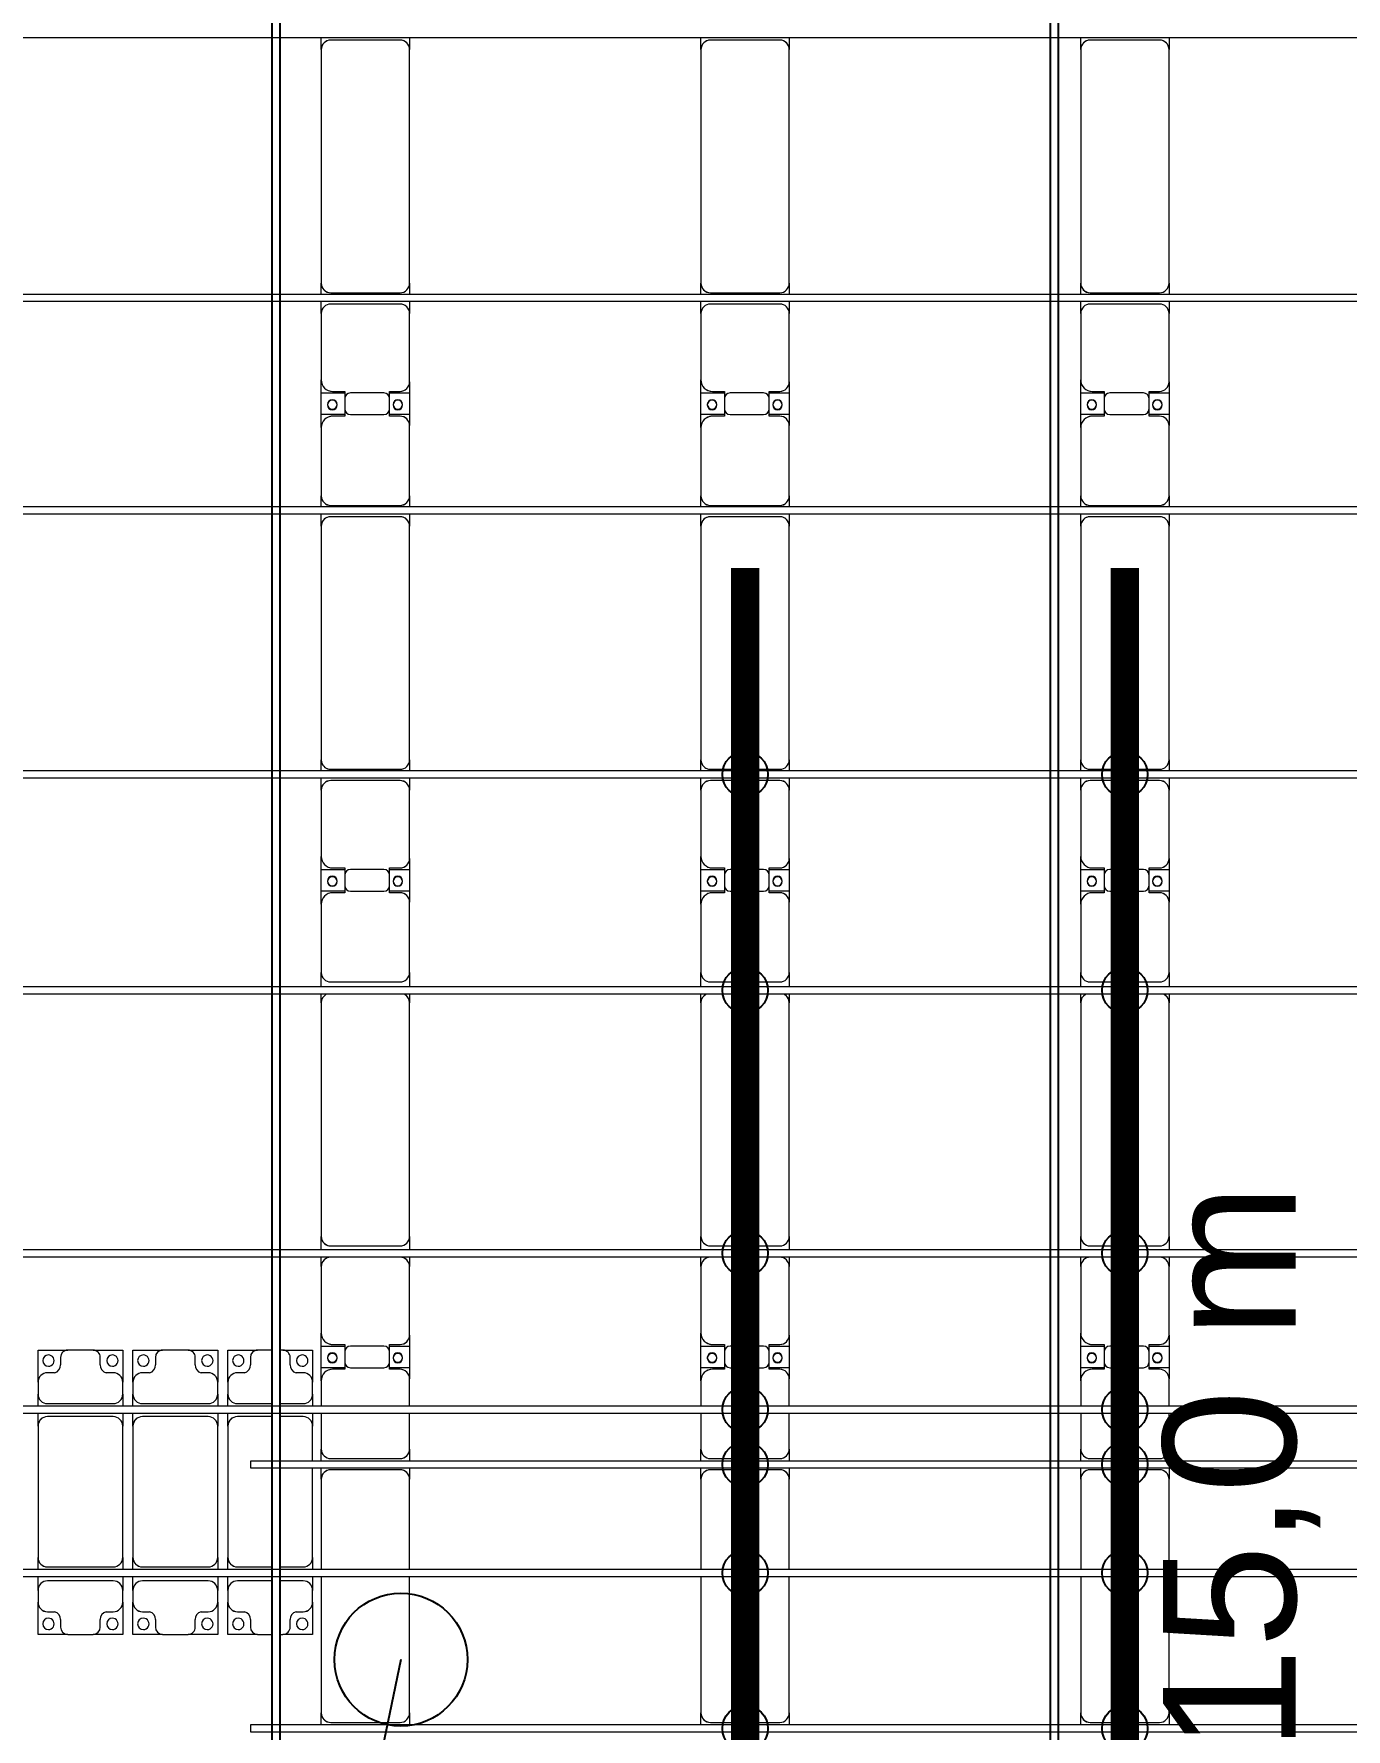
# Model space of a CAD drawing. Header units: millimetres. Extents: x -147246 to 112336, y -213734 to -86506.
# Drawn here: x -97861 to -90950, y -169893 to -160965 of the extents above; entities that cross this region are included whole.
import ezdxf

# ---------------------------------------------------------------- set-up
doc = ezdxf.new("R2010")
doc.units = ezdxf.units.MM
doc.layers.add('A-GENM', color=13, linetype='Continuous', lineweight=9)
doc.layers.add('S-BEAM', color=12, linetype='Continuous', lineweight=9)
for name, color, linetype in [('GC-BICH NEO', 6, 'Continuous'), ('GC-DAY NEO', 5, 'Continuous'), ('GC-GHI CHU', 2, 'Continuous'), ('GC-HOP 40x60 GIA CUONG', 1, 'Continuous')]:
    doc.layers.add(name, color=color, linetype=linetype)
doc.styles.add('GC_VN', font='arial.ttf')

# ---------------------------------------------------------------- blocks, each defined once
blk = doc.blocks.new('Dầm C52 - Dầm C52-18787-BỐ TRÍ KHUNG KẾT CẤU BÈ PIN 05')
at = {"layer": 'S-BEAM', "color": 1}
blk.add_line((-74474.3, 20), (74474.3, 20), dxfattribs=at)
blk = doc.blocks.new('Dầm C52 - Dầm C52-18788-BỐ TRÍ KHUNG KẾT CẤU BÈ PIN 05')
at = {"layer": 'S-BEAM', "color": 1}
for p, q in [((-74474.3, 20), (74474.3, 20)), ((74474.3, -20), (-74474.3, -20))]:
    blk.add_line(p, q, dxfattribs=at)
blk = doc.blocks.new('Dầm C52 - Dầm C52-18789-BỐ TRÍ KHUNG KẾT CẤU BÈ PIN 05')
at = {"layer": 'S-BEAM', "color": 1}
for p, q in [((-74474.3, 20), (74474.3, 20)), ((74474.3, -20), (-74474.3, -20))]:
    blk.add_line(p, q, dxfattribs=at)
blk = doc.blocks.new('Dầm C52 - Dầm C52-18790-BỐ TRÍ KHUNG KẾT CẤU BÈ PIN 05')
at = {"layer": 'S-BEAM', "color": 1}
for p, q in [((-74474.3, 20), (74474.3, 20)), ((74474.3, -20), (-74474.3, -20))]:
    blk.add_line(p, q, dxfattribs=at)
blk = doc.blocks.new('Dầm C52 - Hộp 40x60-25898-BỐ TRÍ KHUNG KẾT CẤU BÈ PIN 05')
at = {"layer": 'S-BEAM', "color": 3, "lineweight": 25}
for p, q in [((-55982.1, 20), (55982.1, 20)), ((55982.1, -20), (-55982.1, -20))]:
    blk.add_line(p, q, dxfattribs=at)
blk = doc.blocks.new('Dai phao do pin - DẢI PHAO ĐỠ PIN-35002-BỐ TRÍ KHUNG KẾT CẤU BÈ PIN 05')
at = {"layer": 'A-GENM', "color": 7}
for p, q in [((31948.5, 241.6), (32009.7, 241.6)), ((31959.7, 191.6), (31959.7, -173.4)), ((32727.3, 241.6), (32009.7, 241.6)), ((33240.3, 241.6), (32767.3, 241.6)), ((33240.3, 241.6), (33298.5, 241.6)), ((33290.3, -173.4), (33290.3, 191.6)), ((33338.5, 241.6), (33399.7, 241.6)), ((33349.7, 191.6), (33349.7, -173.4)), ((33587.3, 241.6), (33399.7, 241.6)), ((33759.7, 241.6), (33627.3, 241.6)), ((33759.7, 241.6), (33942.2, 241.6)), ((33819.7, 118.2), (33819.7, 181.6)), ((33827.8, 241.6), (34010.3, 241.6)), ((33827.8, 118.2), (33827.8, 241.6)), ((33942.2, 241.6), (33942.2, 118.2)), ((33950.3, 181.6), (33950.3, 118.2)), ((34360.3, 241.6), (34010.3, 241.6)), ((34360.3, 241.6), (34410.8, 241.6)), ((34410.3, -173.4), (34410.3, 191.6)), ((34450.8, 241.6), (34519.7, 241.6)), ((34469.7, 191.6), (34469.7, -173.4)), ((35750.3, 241.6), (34519.7, 241.6)), ((35750.3, 241.6), (35795.8, 241.6)), ((35835.8, 241.6), (35909.7, 241.6)), ((35859.7, 191.6), (35859.7, -173.4)), ((36269.7, 241.6), (35909.7, 241.6)), ((36269.7, 241.6), (36452.2, 241.6)), ((36329.7, 118.2), (36329.7, 181.6)), ((36337.8, 241.6), (36520.3, 241.6)), ((36337.8, 118.2), (36337.8, 241.6)), ((36452.2, 241.6), (36452.2, 118.2)), ((36460.3, 181.6), (36460.3, 118.2)), ((36870.3, 241.6), (36520.3, 241.6)), ((36870.3, 241.6), (36933.2, 241.6)), ((36920.3, -173.4), (36920.3, 191.6)), ((36973.2, 241.6), (37029.7, 241.6)), ((36979.7, 191.6), (36979.7, -173.4)), ((38260.3, 241.6), (37029.7, 241.6)), ((38260.3, 241.6), (38323.2, 241.6)), ((38310.3, -173.4), (38310.3, 191.6)), ((38363.2, 241.6), (38419.7, 241.6)), ((38369.7, 191.6), (38369.7, -173.4)), ((38779.7, 241.6), (38419.7, 241.6)), ((38779.7, 241.6), (38962.2, 241.6)), ((38839.7, 118.2), (38839.7, 181.6)), ((38847.8, 241.6), (39030.3, 241.6)), ((38847.8, 118.2), (38847.8, 241.6)), ((38962.2, 241.6), (38962.2, 118.2)), ((38970.3, 181.6), (38970.3, 118.2)), ((39380.3, 241.6), (39030.3, 241.6)), ((39380.3, 241.6), (39443.2, 241.6)), ((39430.3, -173.4), (39430.3, 191.6)), ((39483.2, 241.6), (39539.7, 241.6)), ((39489.7, 191.6), (39489.7, -173.4)), ((40770.3, 241.6), (39539.7, 241.6)), ((40770.3, 241.6), (40833.2, 241.6)), ((40820.3, -173.4), (40820.3, 191.6)), ((33912.2, 118.2), (33819.7, 118.2)), ((33950.3, 118.2), (33857.8, 118.2)), ((36422.2, 118.2), (36329.7, 118.2)), ((36460.3, 118.2), (36367.8, 118.2)), ((38932.2, 118.2), (38839.7, 118.2)), ((38970.3, 118.2), (38877.8, 118.2)), ((33827.8, 88.2), (33827.8, -88.2)), ((33942.2, -88.2), (33942.2, 88.2)), ((36337.8, 88.2), (36337.8, -88.2)), ((36452.2, -88.2), (36452.2, 88.2)), ((38847.8, 88.2), (38847.8, -88.2)), ((38962.2, -88.2), (38962.2, 88.2)), ((33819.7, -173.4), (33819.7, -118.2)), ((33819.7, -118.2), (33912.2, -118.2)), ((33827.8, -223.4), (33827.8, -118.2)), ((33857.8, -118.2), (33950.3, -118.2)), ((33942.2, -118.2), (33942.2, -223.4)), ((33950.3, -118.2), (33950.3, -173.4)), ((36329.7, -173.4), (36329.7, -118.2)), ((36329.7, -118.2), (36422.2, -118.2)), ((36337.8, -223.4), (36337.8, -118.2)), ((36367.8, -118.2), (36460.3, -118.2)), ((36452.2, -118.2), (36452.2, -223.4)), ((36460.3, -118.2), (36460.3, -173.4)), ((38839.7, -173.4), (38839.7, -118.2)), ((38839.7, -118.2), (38932.2, -118.2)), ((38847.8, -223.4), (38847.8, -118.2)), ((38877.8, -118.2), (38970.3, -118.2)), ((38962.2, -118.2), (38962.2, -223.4)), ((38970.3, -118.2), (38970.3, -173.4)), ((32009.7, -223.4), (31948.5, -223.4)), ((32009.7, -223.4), (32727.3, -223.4)), ((32767.3, -223.4), (33240.3, -223.4)), ((33298.5, -223.4), (33240.3, -223.4)), ((33399.7, -223.4), (33338.5, -223.4)), ((33399.7, -223.4), (33587.3, -223.4)), ((33627.3, -223.4), (33769.7, -223.4)), ((33942.2, -223.4), (33769.7, -223.4)), ((34000.3, -223.4), (33827.8, -223.4)), ((34000.3, -223.4), (34360.3, -223.4)), ((34410.8, -223.4), (34360.3, -223.4)), ((34519.7, -223.4), (34450.8, -223.4)), ((34519.7, -223.4), (35750.3, -223.4)), ((35795.8, -223.4), (35750.3, -223.4)), ((35909.7, -223.4), (35835.8, -223.4)), ((35909.7, -223.4), (36279.7, -223.4)), ((36452.2, -223.4), (36279.7, -223.4)), ((36510.3, -223.4), (36337.8, -223.4)), ((36510.3, -223.4), (36870.3, -223.4)), ((36933.2, -223.4), (36870.3, -223.4)), ((37029.7, -223.4), (36973.2, -223.4)), ((37029.7, -223.4), (38260.3, -223.4)), ((38323.2, -223.4), (38260.3, -223.4)), ((38419.7, -223.4), (38363.2, -223.4)), ((38419.7, -223.4), (38789.7, -223.4)), ((38962.2, -223.4), (38790.9, -223.4)), ((39020.3, -223.4), (38847.8, -223.4)), ((39020.3, -223.4), (39380.3, -223.4)), ((39443.2, -223.4), (39380.3, -223.4)), ((39539.7, -223.4), (39483.2, -223.4)), ((39539.7, -223.4), (40770.3, -223.4)), ((40833.2, -223.4), (40770.3, -223.4))]:
    blk.add_line(p, q, dxfattribs=at)
for centre, radius, start, end in [((32009.7, 191.6), 50, 90, 180), ((32009.7, 191.6), 50, 105, 180), ((33240.3, 191.6), 50, 360, 90), ((33240.3, 191.6), 50, 15, 90), ((33399.7, 191.6), 50, 90, 180), ((33399.7, 191.6), 50, 135, 180), ((33759.7, 181.6), 60, 360, 90), ((33759.7, 181.6), 60, 360, 30), ((33878.6, 183.2), 25, 0, 180), ((33878.6, 183.2), 25, 180, 0), ((33881.4, 183.2), 25, 0, 180), ((33881.4, 183.2), 25, 180, 0), ((34010.3, 181.6), 60, 90, 180), ((34010.3, 181.6), 60, 150, 180), ((34360.3, 191.6), 50, 360, 90), ((34360.3, 191.6), 50, 360, 45), ((34519.7, 191.6), 50, 90, 180), ((34519.7, 191.6), 50, 105, 180), ((35750.3, 191.6), 50, 30, 90), ((35750.3, 191.6), 50, 30, 90), ((35909.7, 191.6), 50, 90, 180), ((35909.7, 191.6), 50, 135, 180), ((36269.7, 181.6), 60, 360, 90), ((36269.7, 181.6), 60, 360, 30), ((36388.6, 183.2), 25, 0, 180), ((36388.6, 183.2), 25, 180, 0), ((36391.4, 183.2), 25, 0, 180), ((36391.4, 183.2), 25, 180, 0), ((36520.3, 181.6), 60, 90, 180), ((36520.3, 181.6), 60, 150, 180), ((36870.3, 191.6), 50, 0, 90), ((36870.3, 191.6), 50, 0, 45), ((37029.7, 191.6), 50, 90, 180), ((37029.7, 191.6), 50, 105, 180), ((38260.3, 191.6), 50, 360, 90), ((38260.3, 191.6), 50, 15, 90), ((38419.7, 191.6), 50, 90, 180), ((38419.7, 191.6), 50, 135, 180), ((38779.7, 181.6), 60, 360, 90), ((38779.7, 181.6), 60, 360, 30), ((38898.6, 183.2), 25, 0, 180), ((38898.6, 183.2), 25, 180, 360), ((38901.4, 183.2), 25, 360, 180), ((38901.4, 183.2), 25, 180, 360), ((39030.3, 181.6), 60, 90, 180), ((39030.3, 181.6), 60, 150, 180), ((39380.3, 191.6), 50, 0, 90), ((39380.3, 191.6), 50, 0, 45), ((39539.7, 191.6), 50, 90, 180), ((39539.7, 191.6), 50, 105, 180), ((40770.3, 191.6), 50, 0, 90), ((40770.3, 191.6), 50, 15, 90), ((33857.8, 88.2), 30, 90, 180), ((33912.2, 88.2), 30, 360, 90), ((36367.8, 88.2), 30, 90, 180), ((36422.2, 88.2), 30, 0, 90), ((38877.8, 88.2), 30, 90, 180), ((38932.2, 88.2), 30, 0, 90), ((33857.8, -88.2), 30, 180, 270), ((33912.2, -88.2), 30, 270, 360), ((36367.8, -88.2), 30, 180, 270), ((36422.2, -88.2), 30, 270, 360), ((38877.8, -88.2), 30, 180, 270), ((38932.2, -88.2), 30, 270, 0), ((32009.7, -173.4), 50, 180, 270), ((32009.7, -173.4), 50, 180, 270), ((33240.3, -173.4), 50, 270, 0), ((33240.3, -173.4), 50, 285, 0), ((33399.7, -173.4), 50, 180, 270), ((33399.7, -173.4), 50, 180, 225), ((33769.7, -173.4), 50, 270, 360), ((33769.7, -173.4), 50, 315, 360), ((33878.6, -161.8), 25, 0, 180), ((33878.6, -161.8), 25, 180, 0), ((33881.4, -161.8), 25, 0, 180), ((33881.4, -161.8), 25, 180, 0), ((34000.3, -173.4), 50, 180, 270), ((34000.3, -173.4), 50, 180, 225), ((34360.3, -173.4), 50, 270, 0), ((34360.3, -173.4), 50, 315, 360), ((34519.7, -173.4), 50, 180, 270), ((34519.7, -173.4), 50, 180, 270), ((35909.7, -173.4), 50, 180, 270), ((35909.7, -173.4), 50, 180, 225), ((36279.7, -173.4), 50, 270, 360), ((36279.7, -173.4), 50, 315, 0), ((36388.6, -161.8), 25, 0, 180), ((36388.6, -161.8), 25, 180, 0), ((36391.4, -161.8), 25, 0, 180), ((36391.4, -161.8), 25, 180, 0), ((36510.3, -173.4), 50, 180, 270), ((36510.3, -173.4), 50, 180, 225), ((36870.3, -173.4), 50, 270, 0), ((36870.3, -173.4), 50, 315, 360), ((37029.7, -173.4), 50, 180, 270), ((37029.7, -173.4), 50, 180, 270), ((38260.3, -173.4), 50, 270, 360), ((38260.3, -173.4), 50, 285, 360), ((38419.7, -173.4), 50, 180, 270), ((38419.7, -173.4), 50, 180, 225), ((38789.7, -173.4), 50, 270, 0), ((38789.7, -173.4), 50, 315, 0), ((38898.6, -161.8), 25, 360, 180), ((38898.6, -161.8), 25, 180, 360), ((38901.4, -161.8), 25, 0, 180), ((38901.4, -161.8), 25, 180, 360), ((39020.3, -173.4), 50, 180, 270), ((39020.3, -173.4), 50, 180, 225), ((39380.3, -173.4), 50, 270, 0), ((39380.3, -173.4), 50, 315, 0), ((39539.7, -173.4), 50, 180, 270), ((39539.7, -173.4), 50, 180, 270), ((40770.3, -173.4), 50, 270, 360), ((40770.3, -173.4), 50, 285, 0), ((35750.3, -173.4), 50, 270, 330), ((35750.3, -173.4), 50, 285, 330)]:
    blk.add_arc(centre, radius, start, end, dxfattribs=at)
blk = doc.blocks.new('Dai phao do pin - DẢI PHAO ĐỠ PIN-V2-BỐ TRÍ KHUNG KẾT CẤU BÈ PIN 05')
at = {"layer": 'A-GENM', "color": 7}
for p, q in [((31948.5, 241.6), (32009.7, 241.6)), ((31959.7, 191.6), (31959.7, -173.4)), ((32727.3, 241.6), (32009.7, 241.6)), ((33240.3, 241.6), (32767.3, 241.6)), ((33240.3, 241.6), (33298.5, 241.6)), ((33290.3, -173.4), (33290.3, 191.6)), ((33338.5, 241.6), (33399.7, 241.6)), ((33349.7, 191.6), (33349.7, -173.4)), ((33587.3, 241.6), (33399.7, 241.6)), ((33759.7, 241.6), (33627.3, 241.6)), ((33759.7, 241.6), (33942.2, 241.6)), ((33819.7, 118.2), (33819.7, 181.6)), ((33827.8, 241.6), (34010.3, 241.6)), ((33827.8, 118.2), (33827.8, 241.6)), ((33942.2, 241.6), (33942.2, 118.2)), ((33950.3, 181.6), (33950.3, 118.2)), ((34360.3, 241.6), (34010.3, 241.6)), ((34360.3, 241.6), (34410.8, 241.6)), ((34410.3, -173.4), (34410.3, 191.6)), ((34450.8, 241.6), (34519.7, 241.6)), ((34469.7, 191.6), (34469.7, -173.4)), ((35750.3, 241.6), (34519.7, 241.6)), ((35750.3, 241.6), (35795.8, 241.6)), ((35835.8, 241.6), (35909.7, 241.6)), ((35859.7, 191.6), (35859.7, -173.4)), ((36269.7, 241.6), (35909.7, 241.6)), ((36269.7, 241.6), (36452.2, 241.6)), ((36329.7, 118.2), (36329.7, 181.6)), ((36337.8, 241.6), (36520.3, 241.6)), ((36337.8, 118.2), (36337.8, 241.6)), ((36452.2, 241.6), (36452.2, 118.2)), ((36460.3, 181.6), (36460.3, 118.2)), ((36870.3, 241.6), (36520.3, 241.6)), ((36870.3, 241.6), (36933.2, 241.6)), ((36920.3, -173.4), (36920.3, 191.6)), ((36973.2, 241.6), (37029.7, 241.6)), ((36979.7, 191.6), (36979.7, -173.4)), ((38260.3, 241.6), (37029.7, 241.6)), ((38260.3, 241.6), (38323.2, 241.6)), ((38310.3, -173.4), (38310.3, 191.6)), ((38363.2, 241.6), (38419.7, 241.6)), ((38369.7, 191.6), (38369.7, -173.4)), ((38779.7, 241.6), (38419.7, 241.6)), ((38779.7, 241.6), (38962.2, 241.6)), ((38839.7, 118.2), (38839.7, 181.6)), ((38847.8, 241.6), (39030.3, 241.6)), ((38847.8, 118.2), (38847.8, 241.6)), ((38962.2, 241.6), (38962.2, 118.2)), ((38970.3, 181.6), (38970.3, 118.2)), ((39380.3, 241.6), (39030.3, 241.6)), ((39380.3, 241.6), (39443.2, 241.6)), ((39430.3, -173.4), (39430.3, 191.6)), ((39483.2, 241.6), (39539.7, 241.6)), ((39489.7, 191.6), (39489.7, -173.4)), ((40770.3, 241.6), (39539.7, 241.6)), ((40770.3, 241.6), (40833.2, 241.6)), ((40820.3, -173.4), (40820.3, 191.6)), ((33912.2, 118.2), (33819.7, 118.2)), ((33950.3, 118.2), (33857.8, 118.2)), ((36422.2, 118.2), (36329.7, 118.2)), ((36460.3, 118.2), (36367.8, 118.2)), ((38932.2, 118.2), (38839.7, 118.2)), ((38970.3, 118.2), (38877.8, 118.2)), ((33827.8, 88.2), (33827.8, -88.2)), ((33942.2, -88.2), (33942.2, 88.2)), ((36337.8, 88.2), (36337.8, -88.2)), ((36452.2, -88.2), (36452.2, 88.2)), ((38847.8, 88.2), (38847.8, -88.2)), ((38962.2, -88.2), (38962.2, 88.2)), ((33819.7, -173.4), (33819.7, -118.2)), ((33819.7, -118.2), (33912.2, -118.2)), ((33827.8, -223.4), (33827.8, -118.2)), ((33857.8, -118.2), (33950.3, -118.2)), ((33942.2, -118.2), (33942.2, -223.4)), ((33950.3, -118.2), (33950.3, -173.4)), ((36329.7, -173.4), (36329.7, -118.2)), ((36329.7, -118.2), (36422.2, -118.2)), ((36337.8, -223.4), (36337.8, -118.2)), ((36367.8, -118.2), (36460.3, -118.2)), ((36452.2, -118.2), (36452.2, -223.4)), ((36460.3, -118.2), (36460.3, -173.4)), ((38839.7, -173.4), (38839.7, -118.2)), ((38839.7, -118.2), (38932.2, -118.2)), ((38847.8, -223.4), (38847.8, -118.2)), ((38877.8, -118.2), (38970.3, -118.2)), ((38962.2, -118.2), (38962.2, -223.4)), ((38970.3, -118.2), (38970.3, -173.4)), ((32009.7, -223.4), (31948.5, -223.4)), ((32009.7, -223.4), (32727.3, -223.4)), ((32767.3, -223.4), (33240.3, -223.4)), ((33298.5, -223.4), (33240.3, -223.4)), ((33399.7, -223.4), (33338.5, -223.4)), ((33399.7, -223.4), (33587.3, -223.4)), ((33627.3, -223.4), (33769.7, -223.4)), ((33942.2, -223.4), (33769.7, -223.4)), ((34000.3, -223.4), (33827.8, -223.4)), ((34000.3, -223.4), (34360.3, -223.4)), ((34410.8, -223.4), (34360.3, -223.4)), ((34519.7, -223.4), (34450.8, -223.4)), ((34519.7, -223.4), (35750.3, -223.4)), ((35795.8, -223.4), (35750.3, -223.4)), ((35909.7, -223.4), (35835.8, -223.4)), ((35909.7, -223.4), (36279.7, -223.4)), ((36452.2, -223.4), (36279.7, -223.4)), ((36510.3, -223.4), (36337.8, -223.4)), ((36510.3, -223.4), (36870.3, -223.4)), ((36933.2, -223.4), (36870.3, -223.4)), ((37029.7, -223.4), (36973.2, -223.4)), ((37029.7, -223.4), (38260.3, -223.4)), ((38323.2, -223.4), (38260.3, -223.4)), ((38419.7, -223.4), (38363.2, -223.4)), ((38419.7, -223.4), (38789.7, -223.4)), ((38962.2, -223.4), (38790.9, -223.4)), ((39020.3, -223.4), (38847.8, -223.4)), ((39020.3, -223.4), (39380.3, -223.4)), ((39443.2, -223.4), (39380.3, -223.4)), ((39539.7, -223.4), (39483.2, -223.4)), ((39539.7, -223.4), (40770.3, -223.4)), ((40833.2, -223.4), (40770.3, -223.4))]:
    blk.add_line(p, q, dxfattribs=at)
for centre, radius, start, end in [((32009.7, 191.6), 50, 90, 180), ((32009.7, 191.6), 50, 105, 180), ((33240.3, 191.6), 50, 360, 90), ((33240.3, 191.6), 50, 15, 90), ((33399.7, 191.6), 50, 90, 180), ((33399.7, 191.6), 50, 135, 180), ((33759.7, 181.6), 60, 360, 90), ((33759.7, 181.6), 60, 360, 30), ((33878.6, 183.2), 25, 0, 180), ((33878.6, 183.2), 25, 180, 0), ((33881.4, 183.2), 25, 0, 180), ((33881.4, 183.2), 25, 180, 0), ((34010.3, 181.6), 60, 90, 180), ((34010.3, 181.6), 60, 150, 180), ((34360.3, 191.6), 50, 360, 90), ((34360.3, 191.6), 50, 360, 45), ((34519.7, 191.6), 50, 90, 180), ((34519.7, 191.6), 50, 105, 180), ((35750.3, 191.6), 50, 30, 90), ((35750.3, 191.6), 50, 30, 90), ((35909.7, 191.6), 50, 90, 180), ((35909.7, 191.6), 50, 135, 180), ((36269.7, 181.6), 60, 360, 90), ((36269.7, 181.6), 60, 360, 30), ((36388.6, 183.2), 25, 0, 180), ((36388.6, 183.2), 25, 180, 0), ((36391.4, 183.2), 25, 0, 180), ((36391.4, 183.2), 25, 180, 0), ((36520.3, 181.6), 60, 90, 180), ((36520.3, 181.6), 60, 150, 180), ((36870.3, 191.6), 50, 0, 90), ((36870.3, 191.6), 50, 0, 45), ((37029.7, 191.6), 50, 90, 180), ((37029.7, 191.6), 50, 105, 180), ((38260.3, 191.6), 50, 360, 90), ((38260.3, 191.6), 50, 15, 90), ((38419.7, 191.6), 50, 90, 180), ((38419.7, 191.6), 50, 135, 180), ((38779.7, 181.6), 60, 360, 90), ((38779.7, 181.6), 60, 360, 30), ((38898.6, 183.2), 25, 0, 180), ((38898.6, 183.2), 25, 180, 360), ((38901.4, 183.2), 25, 360, 180), ((38901.4, 183.2), 25, 180, 360), ((39030.3, 181.6), 60, 90, 180), ((39030.3, 181.6), 60, 150, 180), ((39380.3, 191.6), 50, 0, 90), ((39380.3, 191.6), 50, 0, 45), ((39539.7, 191.6), 50, 90, 180), ((39539.7, 191.6), 50, 105, 180), ((40770.3, 191.6), 50, 0, 90), ((40770.3, 191.6), 50, 15, 90), ((33857.8, 88.2), 30, 90, 180), ((33912.2, 88.2), 30, 360, 90), ((36367.8, 88.2), 30, 90, 180), ((36422.2, 88.2), 30, 0, 90), ((38877.8, 88.2), 30, 90, 180), ((38932.2, 88.2), 30, 0, 90), ((33857.8, -88.2), 30, 180, 270), ((33912.2, -88.2), 30, 270, 360), ((36367.8, -88.2), 30, 180, 270), ((36422.2, -88.2), 30, 270, 360), ((38877.8, -88.2), 30, 180, 270), ((38932.2, -88.2), 30, 270, 0), ((32009.7, -173.4), 50, 180, 270), ((32009.7, -173.4), 50, 180, 270), ((33240.3, -173.4), 50, 270, 0), ((33240.3, -173.4), 50, 285, 0), ((33399.7, -173.4), 50, 180, 270), ((33399.7, -173.4), 50, 180, 225), ((33769.7, -173.4), 50, 270, 360), ((33769.7, -173.4), 50, 315, 360), ((33878.6, -161.8), 25, 0, 180), ((33878.6, -161.8), 25, 180, 0), ((33881.4, -161.8), 25, 0, 180), ((33881.4, -161.8), 25, 180, 0), ((34000.3, -173.4), 50, 180, 270), ((34000.3, -173.4), 50, 180, 225), ((34360.3, -173.4), 50, 270, 0), ((34360.3, -173.4), 50, 315, 360), ((34519.7, -173.4), 50, 180, 270), ((34519.7, -173.4), 50, 180, 270), ((35909.7, -173.4), 50, 180, 270), ((35909.7, -173.4), 50, 180, 225), ((36279.7, -173.4), 50, 270, 360), ((36279.7, -173.4), 50, 315, 0), ((36388.6, -161.8), 25, 0, 180), ((36388.6, -161.8), 25, 180, 0), ((36391.4, -161.8), 25, 0, 180), ((36391.4, -161.8), 25, 180, 0), ((36510.3, -173.4), 50, 180, 270), ((36510.3, -173.4), 50, 180, 225), ((36870.3, -173.4), 50, 270, 0), ((36870.3, -173.4), 50, 315, 360), ((37029.7, -173.4), 50, 180, 270), ((37029.7, -173.4), 50, 180, 270), ((38260.3, -173.4), 50, 270, 360), ((38260.3, -173.4), 50, 285, 360), ((38419.7, -173.4), 50, 180, 270), ((38419.7, -173.4), 50, 180, 225), ((38789.7, -173.4), 50, 270, 0), ((38789.7, -173.4), 50, 315, 0), ((38898.6, -161.8), 25, 360, 180), ((38898.6, -161.8), 25, 180, 360), ((38901.4, -161.8), 25, 0, 180), ((38901.4, -161.8), 25, 180, 360), ((39020.3, -173.4), 50, 180, 270), ((39020.3, -173.4), 50, 180, 225), ((39380.3, -173.4), 50, 270, 0), ((39380.3, -173.4), 50, 315, 0), ((39539.7, -173.4), 50, 180, 270), ((39539.7, -173.4), 50, 180, 270), ((40770.3, -173.4), 50, 270, 360), ((40770.3, -173.4), 50, 285, 0), ((35750.3, -173.4), 50, 270, 330), ((35750.3, -173.4), 50, 285, 330)]:
    blk.add_arc(centre, radius, start, end, dxfattribs=at)
blk = doc.blocks.new('Dai phao do pin - DẢI PHAO ĐỠ PIN-V3-BỐ TRÍ KHUNG KẾT CẤU BÈ PIN 05')
at = {"layer": 'A-GENM', "color": 7}
for p, q in [((31948.5, 241.6), (32009.7, 241.6)), ((31959.7, 191.6), (31959.7, -173.4)), ((32727.3, 241.6), (32009.7, 241.6)), ((33240.3, 241.6), (32767.3, 241.6)), ((33240.3, 241.6), (33298.5, 241.6)), ((33290.3, -173.4), (33290.3, 191.6)), ((33338.5, 241.6), (33399.7, 241.6)), ((33349.7, 191.6), (33349.7, -173.4)), ((33587.3, 241.6), (33399.7, 241.6)), ((33759.7, 241.6), (33627.3, 241.6)), ((33759.7, 241.6), (33942.2, 241.6)), ((33819.7, 118.2), (33819.7, 181.6)), ((33827.8, 241.6), (34010.3, 241.6)), ((33827.8, 118.2), (33827.8, 241.6)), ((33942.2, 241.6), (33942.2, 118.2)), ((33950.3, 181.6), (33950.3, 118.2)), ((34360.3, 241.6), (34010.3, 241.6)), ((34360.3, 241.6), (34410.8, 241.6)), ((34410.3, -173.4), (34410.3, 191.6)), ((34450.8, 241.6), (34519.7, 241.6)), ((34469.7, 191.6), (34469.7, -173.4)), ((35750.3, 241.6), (34519.7, 241.6)), ((35750.3, 241.6), (35795.8, 241.6)), ((35835.8, 241.6), (35909.7, 241.6)), ((35859.7, 191.6), (35859.7, -173.4)), ((36269.7, 241.6), (35909.7, 241.6)), ((36269.7, 241.6), (36452.2, 241.6)), ((36329.7, 118.2), (36329.7, 181.6)), ((36337.8, 241.6), (36520.3, 241.6)), ((36337.8, 118.2), (36337.8, 241.6)), ((36452.2, 241.6), (36452.2, 118.2)), ((36460.3, 181.6), (36460.3, 118.2)), ((36870.3, 241.6), (36520.3, 241.6)), ((36870.3, 241.6), (36933.2, 241.6)), ((36920.3, -173.4), (36920.3, 191.6)), ((36973.2, 241.6), (37029.7, 241.6)), ((36979.7, 191.6), (36979.7, -173.4)), ((38260.3, 241.6), (37029.7, 241.6)), ((38260.3, 241.6), (38323.2, 241.6)), ((38310.3, -173.4), (38310.3, 191.6)), ((38363.2, 241.6), (38419.7, 241.6)), ((38369.7, 191.6), (38369.7, -173.4)), ((38779.7, 241.6), (38419.7, 241.6)), ((38779.7, 241.6), (38962.2, 241.6)), ((38839.7, 118.2), (38839.7, 181.6)), ((38847.8, 241.6), (39030.3, 241.6)), ((38847.8, 118.2), (38847.8, 241.6)), ((38962.2, 241.6), (38962.2, 118.2)), ((38970.3, 181.6), (38970.3, 118.2)), ((39380.3, 241.6), (39030.3, 241.6)), ((39380.3, 241.6), (39443.2, 241.6)), ((39430.3, -173.4), (39430.3, 191.6)), ((39483.2, 241.6), (39539.7, 241.6)), ((39489.7, 191.6), (39489.7, -173.4)), ((40770.3, 241.6), (39539.7, 241.6)), ((40770.3, 241.6), (40833.2, 241.6)), ((40820.3, -173.4), (40820.3, 191.6)), ((33912.2, 118.2), (33819.7, 118.2)), ((33950.3, 118.2), (33857.8, 118.2)), ((36422.2, 118.2), (36329.7, 118.2)), ((36460.3, 118.2), (36367.8, 118.2)), ((38932.2, 118.2), (38839.7, 118.2)), ((38970.3, 118.2), (38877.8, 118.2)), ((33827.8, 88.2), (33827.8, -88.2)), ((33942.2, -88.2), (33942.2, 88.2)), ((36337.8, 88.2), (36337.8, -88.2)), ((36452.2, -88.2), (36452.2, 88.2)), ((38847.8, 88.2), (38847.8, -88.2)), ((38962.2, -88.2), (38962.2, 88.2)), ((33819.7, -173.4), (33819.7, -118.2)), ((33819.7, -118.2), (33912.2, -118.2)), ((33827.8, -223.4), (33827.8, -118.2)), ((33857.8, -118.2), (33950.3, -118.2)), ((33942.2, -118.2), (33942.2, -223.4)), ((33950.3, -118.2), (33950.3, -173.4)), ((36329.7, -173.4), (36329.7, -118.2)), ((36329.7, -118.2), (36422.2, -118.2)), ((36337.8, -223.4), (36337.8, -118.2)), ((36367.8, -118.2), (36460.3, -118.2)), ((36452.2, -118.2), (36452.2, -223.4)), ((36460.3, -118.2), (36460.3, -173.4)), ((38839.7, -173.4), (38839.7, -118.2)), ((38839.7, -118.2), (38932.2, -118.2)), ((38847.8, -223.4), (38847.8, -118.2)), ((38877.8, -118.2), (38970.3, -118.2)), ((38962.2, -118.2), (38962.2, -223.4)), ((38970.3, -118.2), (38970.3, -173.4)), ((32009.7, -223.4), (31948.5, -223.4)), ((32009.7, -223.4), (32727.3, -223.4)), ((32767.3, -223.4), (33240.3, -223.4)), ((33298.5, -223.4), (33240.3, -223.4)), ((33399.7, -223.4), (33338.5, -223.4)), ((33399.7, -223.4), (33587.3, -223.4)), ((33627.3, -223.4), (33769.7, -223.4)), ((33942.2, -223.4), (33769.7, -223.4)), ((34000.3, -223.4), (33827.8, -223.4)), ((34000.3, -223.4), (34360.3, -223.4)), ((34410.8, -223.4), (34360.3, -223.4)), ((34519.7, -223.4), (34450.8, -223.4)), ((34519.7, -223.4), (35750.3, -223.4)), ((35795.8, -223.4), (35750.3, -223.4)), ((35909.7, -223.4), (35835.8, -223.4)), ((35909.7, -223.4), (36279.7, -223.4)), ((36452.2, -223.4), (36279.7, -223.4)), ((36510.3, -223.4), (36337.8, -223.4)), ((36510.3, -223.4), (36870.3, -223.4)), ((36933.2, -223.4), (36870.3, -223.4)), ((37029.7, -223.4), (36973.2, -223.4)), ((37029.7, -223.4), (38260.3, -223.4)), ((38323.2, -223.4), (38260.3, -223.4)), ((38419.7, -223.4), (38363.2, -223.4)), ((38419.7, -223.4), (38789.7, -223.4)), ((38962.2, -223.4), (38791, -223.4)), ((39020.3, -223.4), (38847.8, -223.4)), ((39020.3, -223.4), (39380.3, -223.4)), ((39443.2, -223.4), (39380.3, -223.4)), ((39539.7, -223.4), (39483.2, -223.4)), ((39539.7, -223.4), (40770.3, -223.4)), ((40833.2, -223.4), (40770.3, -223.4))]:
    blk.add_line(p, q, dxfattribs=at)
for centre, radius, start, end in [((32009.7, 191.6), 50, 90, 180), ((32009.7, 191.6), 50, 105, 180), ((33240.3, 191.6), 50, 360, 90), ((33240.3, 191.6), 50, 15, 90), ((33399.7, 191.6), 50, 90, 180), ((33399.7, 191.6), 50, 135, 180), ((33759.7, 181.6), 60, 360, 90), ((33759.7, 181.6), 60, 360, 30), ((33878.6, 183.2), 25, 0, 180), ((33878.6, 183.2), 25, 180, 0), ((33881.4, 183.2), 25, 0, 180), ((33881.4, 183.2), 25, 180, 0), ((34010.3, 181.6), 60, 90, 180), ((34010.3, 181.6), 60, 150, 180), ((34360.3, 191.6), 50, 360, 90), ((34360.3, 191.6), 50, 360, 45), ((34519.7, 191.6), 50, 90, 180), ((34519.7, 191.6), 50, 105, 180), ((35750.3, 191.6), 50, 30, 90), ((35750.3, 191.6), 50, 30, 90), ((35909.7, 191.6), 50, 90, 180), ((35909.7, 191.6), 50, 135, 180), ((36269.7, 181.6), 60, 360, 90), ((36269.7, 181.6), 60, 360, 30), ((36388.6, 183.2), 25, 0, 180), ((36388.6, 183.2), 25, 180, 0), ((36391.4, 183.2), 25, 0, 180), ((36391.4, 183.2), 25, 180, 0), ((36520.3, 181.6), 60, 90, 180), ((36520.3, 181.6), 60, 150, 180), ((36870.3, 191.6), 50, 0, 90), ((36870.3, 191.6), 50, 0, 45), ((37029.7, 191.6), 50, 90, 180), ((37029.7, 191.6), 50, 105, 180), ((38260.3, 191.6), 50, 360, 90), ((38260.3, 191.6), 50, 15, 90), ((38419.7, 191.6), 50, 90, 180), ((38419.7, 191.6), 50, 135, 180), ((38779.7, 181.6), 60, 360, 90), ((38779.7, 181.6), 60, 360, 30), ((38898.6, 183.2), 25, 0, 180), ((38898.6, 183.2), 25, 180, 360), ((38901.4, 183.2), 25, 360, 180), ((38901.4, 183.2), 25, 180, 360), ((39030.3, 181.6), 60, 90, 180), ((39030.3, 181.6), 60, 150, 180), ((39380.3, 191.6), 50, 0, 90), ((39380.3, 191.6), 50, 0, 45), ((39539.7, 191.6), 50, 90, 180), ((39539.7, 191.6), 50, 105, 180), ((40770.3, 191.6), 50, 0, 90), ((40770.3, 191.6), 50, 15, 90), ((33857.8, 88.2), 30, 90, 180), ((33912.2, 88.2), 30, 360, 90), ((36367.8, 88.2), 30, 90, 180), ((36422.2, 88.2), 30, 0, 90), ((38877.8, 88.2), 30, 90, 180), ((38932.2, 88.2), 30, 0, 90), ((33857.8, -88.2), 30, 180, 270), ((33912.2, -88.2), 30, 270, 360), ((36367.8, -88.2), 30, 180, 270), ((36422.2, -88.2), 30, 270, 360), ((38877.8, -88.2), 30, 180, 270), ((38932.2, -88.2), 30, 270, 0), ((32009.7, -173.4), 50, 180, 270), ((32009.7, -173.4), 50, 180, 270), ((33240.3, -173.4), 50, 270, 0), ((33240.3, -173.4), 50, 285, 0), ((33399.7, -173.4), 50, 180, 270), ((33399.7, -173.4), 50, 180, 225), ((33769.7, -173.4), 50, 270, 360), ((33769.7, -173.4), 50, 315, 360), ((33878.6, -161.8), 25, 0, 180), ((33878.6, -161.8), 25, 180, 0), ((33881.4, -161.8), 25, 0, 180), ((33881.4, -161.8), 25, 180, 0), ((34000.3, -173.4), 50, 180, 270), ((34000.3, -173.4), 50, 180, 225), ((34360.3, -173.4), 50, 270, 0), ((34360.3, -173.4), 50, 315, 360), ((34519.7, -173.4), 50, 180, 270), ((34519.7, -173.4), 50, 180, 270), ((35909.7, -173.4), 50, 180, 270), ((35909.7, -173.4), 50, 180, 225), ((36279.7, -173.4), 50, 270, 360), ((36279.7, -173.4), 50, 315, 0), ((36388.6, -161.8), 25, 0, 180), ((36388.6, -161.8), 25, 180, 0), ((36391.4, -161.8), 25, 0, 180), ((36391.4, -161.8), 25, 180, 0), ((36510.3, -173.4), 50, 180, 270), ((36510.3, -173.4), 50, 180, 225), ((36870.3, -173.4), 50, 270, 0), ((36870.3, -173.4), 50, 315, 360), ((37029.7, -173.4), 50, 180, 270), ((37029.7, -173.4), 50, 180, 270), ((38260.3, -173.4), 50, 270, 360), ((38260.3, -173.4), 50, 285, 360), ((38419.7, -173.4), 50, 180, 270), ((38419.7, -173.4), 50, 180, 225), ((38789.7, -173.4), 50, 270, 0), ((38789.7, -173.4), 50, 315, 0), ((38898.6, -161.8), 25, 360, 180), ((38898.6, -161.8), 25, 180, 360), ((38901.4, -161.8), 25, 0, 180), ((38901.4, -161.8), 25, 180, 360), ((39020.3, -173.4), 50, 180, 270), ((39020.3, -173.4), 50, 180, 225), ((39380.3, -173.4), 50, 270, 0), ((39380.3, -173.4), 50, 315, 0), ((39539.7, -173.4), 50, 180, 270), ((39539.7, -173.4), 50, 180, 270), ((40770.3, -173.4), 50, 270, 360), ((40770.3, -173.4), 50, 285, 0), ((35750.3, -173.4), 50, 270, 330), ((35750.3, -173.4), 50, 285, 330)]:
    blk.add_arc(centre, radius, start, end, dxfattribs=at)
blk = doc.blocks.new('Dầm C52 - Dầm C52-18923-BỐ TRÍ KHUNG KẾT CẤU BÈ PIN 05')
at = {"layer": 'S-BEAM', "color": 1}
for p, q in [((-52556.1, 20), (52556.1, 20)), ((52556.1, 20), (52556.1, -20)), ((52556.1, -20), (-52556.1, -20))]:
    blk.add_line(p, q, dxfattribs=at)
blk = doc.blocks.new('Dai phaodi lai - DẢI PHAO ĐI LẠI-37321-BỐ TRÍ KHUNG KẾT CẤU BÈ PIN 05')
at = {"layer": 'A-GENM', "color": 7}
for p, q in [((42276.8, 748.4), (42433.1, 748.4)), ((42276.8, 579.3), (42276.8, 748.4)), ((42566.9, 748.4), (42433.1, 748.4)), ((42566.9, 748.4), (42723.2, 748.4)), ((42723.2, 748.4), (42723.2, 579.3)), ((42776.8, 748.4), (42933.1, 748.4)), ((42776.8, 579.3), (42776.8, 748.4)), ((43066.9, 748.4), (42933.1, 748.4)), ((43066.9, 748.4), (43223.2, 748.4)), ((43223.2, 748.4), (43223.2, 579.3)), ((43276.8, 748.4), (43433.1, 748.4)), ((43276.8, 579.3), (43276.8, 748.4)), ((43510, 748.4), (43433.1, 748.4)), ((43566.9, 748.4), (43550, 748.4)), ((43566.9, 748.4), (43723.2, 748.4)), ((43723.2, 748.4), (43723.2, 579.3)), ((42364.3, 629.3), (42326.8, 629.3)), ((42395.1, 710.4), (42395.1, 670.7)), ((42604.9, 670.7), (42604.9, 710.4)), ((42673.2, 629.3), (42635.7, 629.3)), ((42864.3, 629.3), (42826.8, 629.3)), ((42895.1, 710.4), (42895.1, 670.7)), ((43104.9, 670.7), (43104.9, 710.4)), ((43173.2, 629.3), (43135.7, 629.3)), ((43364.3, 629.3), (43326.8, 629.3)), ((43395.1, 710.4), (43395.1, 670.7)), ((43604.9, 670.7), (43604.9, 710.4)), ((43673.2, 629.3), (43635.7, 629.3)), ((42276.8, 579.3), (42276.8, 516.7)), ((42723.2, 516.7), (42723.2, 579.3)), ((42776.8, 579.3), (42776.8, 516.7)), ((43223.2, 516.7), (43223.2, 579.3)), ((43276.8, 579.3), (43276.8, 516.7)), ((43723.2, 516.7), (43723.2, 579.3)), ((42276.8, 455.1), (42276.8, 516.7)), ((42326.8, 466.7), (42673.2, 466.7)), ((42723.2, 516.7), (42723.2, 455.1)), ((42776.8, 455.1), (42776.8, 516.7)), ((42826.8, 466.7), (43173.2, 466.7)), ((43223.2, 516.7), (43223.2, 455.1)), ((43276.8, 455.1), (43276.8, 516.7)), ((43326.8, 466.7), (43510, 466.7)), ((43550, 466.7), (43673.2, 466.7)), ((43723.2, 516.7), (43723.2, 455.1)), ((42276.8, 348.3), (42276.8, 415.1)), ((42673.2, 398.3), (42326.8, 398.3)), ((42723.2, 415.1), (42723.2, 348.3)), ((42776.8, 348.3), (42776.8, 415.1)), ((43173.2, 398.3), (42826.8, 398.3)), ((43223.2, 415.1), (43223.2, 348.3)), ((43276.8, 348.3), (43276.8, 415.1)), ((43510, 398.3), (43326.8, 398.3)), ((43673.2, 398.3), (43550, 398.3)), ((43723.2, 415.1), (43723.2, 348.3)), ((42276.8, 348.3), (42276.8, -343.3)), ((42723.2, -343.3), (42723.2, 348.3)), ((42776.8, 348.3), (42776.8, -343.3)), ((43223.2, -343.3), (43223.2, 348.3)), ((43276.8, 348.3), (43276.8, -343.3)), ((43723.2, 166.3), (43723.2, 348.3)), ((43723.2, -343.3), (43723.2, 126.3)), ((42276.8, -404.9), (42276.8, -343.3)), ((42723.2, -343.3), (42723.2, -404.9)), ((42776.8, -404.9), (42776.8, -343.3)), ((43223.2, -343.3), (43223.2, -404.9)), ((43276.8, -404.9), (43276.8, -343.3)), ((43723.2, -343.3), (43723.2, -404.9)), ((42276.8, -516.7), (42276.8, -444.9)), ((42326.8, -393.3), (42673.2, -393.3)), ((42723.2, -444.9), (42723.2, -516.7)), ((42776.8, -516.7), (42776.8, -444.9)), ((42826.8, -393.3), (43173.2, -393.3)), ((43223.2, -444.9), (43223.2, -516.7)), ((43276.8, -516.7), (43276.8, -444.9)), ((43326.8, -393.3), (43510, -393.3)), ((43550, -393.3), (43673.2, -393.3)), ((43723.2, -444.9), (43723.2, -516.7)), ((42276.8, -516.7), (42276.8, -579.3)), ((42673.2, -466.7), (42326.8, -466.7)), ((42723.2, -579.3), (42723.2, -516.7)), ((42776.8, -516.7), (42776.8, -579.3)), ((43173.2, -466.7), (42826.8, -466.7)), ((43223.2, -579.3), (43223.2, -516.7)), ((43276.8, -516.7), (43276.8, -579.3)), ((43510, -466.7), (43326.8, -466.7)), ((43673.2, -466.7), (43550, -466.7)), ((43723.2, -579.3), (43723.2, -516.7)), ((42276.8, -748.4), (42276.8, -579.3)), ((42723.2, -579.3), (42723.2, -748.4)), ((42776.8, -748.4), (42776.8, -579.3)), ((43223.2, -579.3), (43223.2, -748.4)), ((43276.8, -748.4), (43276.8, -579.3)), ((43723.2, -579.3), (43723.2, -748.4)), ((42326.8, -629.3), (42364.3, -629.3)), ((42395.1, -670.7), (42395.1, -710.4)), ((42604.9, -710.4), (42604.9, -670.7)), ((42635.7, -629.3), (42673.2, -629.3)), ((42826.8, -629.3), (42864.3, -629.3)), ((42895.1, -670.7), (42895.1, -710.4)), ((43104.9, -710.4), (43104.9, -670.7)), ((43135.7, -629.3), (43173.2, -629.3)), ((43326.8, -629.3), (43364.3, -629.3)), ((43395.1, -670.7), (43395.1, -710.4)), ((43604.9, -710.4), (43604.9, -670.7)), ((43635.7, -629.3), (43673.2, -629.3)), ((42433.1, -748.4), (42276.8, -748.4)), ((42433.1, -748.4), (42566.9, -748.4)), ((42723.2, -748.4), (42566.9, -748.4)), ((42933.1, -748.4), (42776.8, -748.4)), ((42933.1, -748.4), (43066.9, -748.4)), ((43223.2, -748.4), (43066.9, -748.4)), ((43433.1, -748.4), (43276.8, -748.4)), ((43433.1, -748.4), (43510, -748.4)), ((43550, -748.4), (43566.9, -748.4)), ((43723.2, -748.4), (43566.9, -748.4))]:
    blk.add_line(p, q, dxfattribs=at)
for centre, radius, start, end in [((42331.6, 693.3), 30, 90, 270), ((42331.6, 693.3), 30, 270, 90), ((42433.1, 710.4), 38, 90, 180), ((42433.1, 710.4), 38, 90, 135), ((42566.9, 710.4), 38, 360, 90), ((42566.9, 710.4), 38, 45, 90), ((42668.4, 693.3), 30, 90, 270), ((42668.4, 693.3), 30, 270, 90), ((42831.6, 693.3), 30, 90, 270), ((42831.6, 693.3), 30, 270, 90), ((42933.1, 710.4), 38, 90, 180), ((42933.1, 710.4), 38, 90, 135), ((43066.9, 710.4), 38, 360, 90), ((43066.9, 710.4), 38, 45, 90), ((43168.4, 693.3), 30, 90, 270), ((43168.4, 693.3), 30, 270, 90), ((43331.6, 693.3), 30, 90, 270), ((43331.6, 693.3), 30, 270, 90), ((43433.1, 710.4), 38, 90, 180), ((43433.1, 710.4), 38, 90, 135), ((43566.9, 710.4), 38, 360, 90), ((43566.9, 710.4), 38, 45, 90), ((43668.4, 693.3), 30, 90, 270), ((43668.4, 693.3), 30, 270, 90), ((42326.8, 579.3), 50, 90, 180), ((42326.8, 579.3), 50, 90, 135), ((42355.2, 668.2), 40, 283.18854, 3.50807), ((42644.8, 668.2), 40, 176.49193, 256.81146), ((42673.2, 579.3), 50, 360, 90), ((42673.2, 579.3), 50, 45, 90), ((42826.8, 579.3), 50, 90, 180), ((42826.8, 579.3), 50, 90, 135), ((42855.2, 668.2), 40, 283.18854, 3.50807), ((43144.8, 668.2), 40, 176.49193, 256.81146), ((43173.2, 579.3), 50, 360, 90), ((43173.2, 579.3), 50, 45, 90), ((43326.8, 579.3), 50, 90, 180), ((43326.8, 579.3), 50, 90, 135), ((43355.2, 668.2), 40, 283.18854, 3.50807), ((43644.8, 668.2), 40, 176.49193, 256.81146), ((43673.2, 579.3), 50, 360, 90), ((43673.2, 579.3), 50, 45, 90), ((42326.8, 516.7), 50, 180, 270), ((42326.8, 516.7), 50, 225, 270), ((42673.2, 516.7), 50, 270, 0), ((42673.2, 516.7), 50, 270, 315), ((42826.8, 516.7), 50, 180, 270), ((42826.8, 516.7), 50, 225, 270), ((43173.2, 516.7), 50, 270, 0), ((43173.2, 516.7), 50, 270, 315), ((43326.8, 516.7), 50, 180, 270), ((43326.8, 516.7), 50, 225, 270), ((43673.2, 516.7), 50, 270, 0), ((43673.2, 516.7), 50, 270, 315), ((42326.8, 348.3), 50, 90, 180), ((42326.8, 348.3), 50, 120, 165), ((42673.2, 348.3), 50, 0, 90), ((42673.2, 348.3), 50, 45, 90), ((42826.8, 348.3), 50, 90, 180), ((42826.8, 348.3), 50, 120, 165), ((43173.2, 348.3), 50, 360, 90), ((43173.2, 348.3), 50, 45, 90), ((43326.8, 348.3), 50, 90, 180), ((43326.8, 348.3), 50, 120, 165), ((43673.2, 348.3), 50, 360, 90), ((43673.2, 348.3), 50, 45, 90), ((42326.8, -343.3), 50, 180, 270), ((42326.8, -343.3), 50, 180, 255), ((42673.2, -343.3), 50, 270, 0), ((42673.2, -343.3), 50, 315, 0), ((42826.8, -343.3), 50, 180, 270), ((42826.8, -343.3), 50, 180, 255), ((43173.2, -343.3), 50, 270, 360), ((43173.2, -343.3), 50, 315, 360), ((43326.8, -343.3), 50, 180, 270), ((43326.8, -343.3), 50, 180, 255), ((43673.2, -343.3), 50, 270, 360), ((43673.2, -343.3), 50, 315, 360), ((42326.8, -516.7), 50, 90, 180), ((42326.8, -516.7), 50, 90, 135), ((42673.2, -516.7), 50, 360, 90), ((42673.2, -516.7), 50, 45, 90), ((42826.8, -516.7), 50, 90, 180), ((42826.8, -516.7), 50, 90, 135), ((43173.2, -516.7), 50, 360, 90), ((43173.2, -516.7), 50, 45, 90), ((43326.8, -516.7), 50, 90, 180), ((43326.8, -516.7), 50, 90, 135), ((43673.2, -516.7), 50, 360, 90), ((43673.2, -516.7), 50, 45, 90), ((42326.8, -579.3), 50, 180, 270), ((42326.8, -579.3), 50, 225, 270), ((42673.2, -579.3), 50, 270, 0), ((42673.2, -579.3), 50, 270, 315), ((42826.8, -579.3), 50, 180, 270), ((42826.8, -579.3), 50, 225, 270), ((43173.2, -579.3), 50, 270, 0), ((43173.2, -579.3), 50, 270, 315), ((43326.8, -579.3), 50, 180, 270), ((43326.8, -579.3), 50, 225, 270), ((43673.2, -579.3), 50, 270, 360), ((43673.2, -579.3), 50, 270, 315), ((42331.6, -693.3), 30, 90, 270), ((42331.6, -693.3), 30, 270, 90), ((42355.2, -668.2), 40, 356.49193, 76.81146), ((42433.1, -710.4), 38, 180, 270), ((42566.9, -710.4), 38, 270, 360), ((42644.8, -668.2), 40, 103.18854, 183.50807), ((42668.4, -693.3), 30, 90, 270), ((42668.4, -693.3), 30, 270, 90), ((42831.6, -693.3), 30, 90, 270), ((42831.6, -693.3), 30, 270, 90), ((42855.2, -668.2), 40, 356.49193, 76.81146), ((42933.1, -710.4), 38, 180, 270), ((43066.9, -710.4), 38, 270, 0), ((43144.8, -668.2), 40, 103.18854, 183.50807), ((43168.4, -693.3), 30, 90, 270), ((43168.4, -693.3), 30, 270, 90), ((43331.6, -693.3), 30, 90, 270), ((43331.6, -693.3), 30, 270, 90), ((43355.2, -668.2), 40, 356.49193, 76.81146), ((43433.1, -710.4), 38, 180, 270), ((43566.9, -710.4), 38, 270, 0), ((43644.8, -668.2), 40, 103.18854, 183.50807), ((43668.4, -693.3), 30, 90, 270), ((43668.4, -693.3), 30, 270, 90), ((42433.1, -710.4), 38, 225, 270), ((42566.9, -710.4), 38, 270, 315), ((42933.1, -710.4), 38, 225, 270), ((43066.9, -710.4), 38, 270, 315), ((43433.1, -710.4), 38, 225, 270), ((43566.9, -710.4), 38, 270, 315)]:
    blk.add_arc(centre, radius, start, end, dxfattribs=at)
blk = doc.blocks.new('HOBANMONG_BEPIN 5_rvt-1-BỐ TRÍ KHUNG KẾT CẤU BÈ PIN 05')
at = {"layer": 'A-GENM', "color": 3, "lineweight": 25}
for name, p, rotation in [('Dai phao do pin - DẢI PHAO ĐỠ PIN-35002-BỐ TRÍ KHUNG KẾT CẤU BÈ PIN 05', (-96105.9, -201817.9), 89.99977101252024), ('Dai phao do pin - DẢI PHAO ĐỠ PIN-V2-BỐ TRÍ KHUNG KẾT CẤU BÈ PIN 05', (-94105.9, -201817.9), 89.99977101252024), ('Dai phao do pin - DẢI PHAO ĐỠ PIN-V3-BỐ TRÍ KHUNG KẾT CẤU BÈ PIN 05', (-92105.9, -201817.9), 89.99977101252024), ('Dai phaodi lai - DẢI PHAO ĐI LẠI-37321-BỐ TRÍ KHUNG KẾT CẤU BÈ PIN 05', (-140115.8, -168645.6), 359.9997710135151)]:
    blk.add_blockref(name, p, dxfattribs=dict(at, rotation=rotation))
at = {"layer": 'S-BEAM', "color": 3, "lineweight": 25}
for name, p, rotation in [('Dầm C52 - Hộp 40x60-25898-BỐ TRÍ KHUNG KẾT CẤU BÈ PIN 05', (-96585.7, -148536.8), 269.9997710125197), ('Dầm C52 - Hộp 40x60-25898-BỐ TRÍ KHUNG KẾT CẤU BÈ PIN 05', (-92485.7, -148536.8), 269.9997710125197), ('Dầm C52 - Dầm C52-18787-BỐ TRÍ KHUNG KẾT CẤU BÈ PIN 05', (-66080.1, -160964.9), 179.9997710135151), ('Dầm C52 - Dầm C52-18788-BỐ TRÍ KHUNG KẾT CẤU BÈ PIN 05', (-66080.1, -162354.9), 179.9997710135151), ('Dầm C52 - Dầm C52-18788-BỐ TRÍ KHUNG KẾT CẤU BÈ PIN 05', (-66080.1, -163474.9), 179.9997710135151), ('Dầm C52 - Dầm C52-18789-BỐ TRÍ KHUNG KẾT CẤU BÈ PIN 05', (-66080.1, -164864.9), 179.9997710135151), ('Dầm C52 - Dầm C52-18790-BỐ TRÍ KHUNG KẾT CẤU BÈ PIN 05', (-66080.1, -166002.2), 179.9997710135151), ('Dầm C52 - Dầm C52-18790-BỐ TRÍ KHUNG KẾT CẤU BÈ PIN 05', (-66080.1, -167387.2), 179.9997710135151), ('Dầm C52 - Dầm C52-18790-BỐ TRÍ KHUNG KẾT CẤU BÈ PIN 05', (-66080.1, -168210.8), 179.9997710135151), ('Dầm C52 - Dầm C52-18923-BỐ TRÍ KHUNG KẾT CẤU BÈ PIN 05', (-44161.9, -168499.7), 179.9997710135151), ('Dầm C52 - Dầm C52-18790-BỐ TRÍ KHUNG KẾT CẤU BÈ PIN 05', (-66080.1, -169070.8), 179.9997710135151), ('Dầm C52 - Dầm C52-18923-BỐ TRÍ KHUNG KẾT CẤU BÈ PIN 05', (-44162, -169889.7), 179.9997710135151)]:
    blk.add_blockref(name, p, dxfattribs=dict(at, rotation=rotation))

msp = doc.modelspace()

# ---------------------------------------------------------------- linework, layer by layer
at = {"layer": 'GC-BICH NEO'}
msp.add_circle((-95927.7, -169527.1), 350, dxfattribs=at)
at = {"layer": 'GC-DAY NEO'}
msp.add_line((-95927.7, -169527.1), (-97556.1, -177359.6), dxfattribs=at)
at = {"layer": 'GC-HOP 40x60 GIA CUONG', "const_width": 150}
for points in [[(-94114.9, -178777.1), (-94114.9, -163777.1)], [(-92114.9, -178777.1), (-92114.9, -163777.1)]]:
    msp.add_lwpolyline(points, dxfattribs=at)
at = {"layer": 'GC-HOP 40x60 GIA CUONG'}
for centre in [(-94114.9, -164864.9), (-92114.9, -164864.9), (-94114.9, -166002.2), (-92114.9, -166002.2), (-94114.9, -167387.2), (-92114.9, -167387.2), (-94114.9, -168210.8), (-92114.9, -168210.8), (-94114.9, -168499.7), (-92114.9, -168499.7), (-94114.9, -169070.8), (-92114.9, -169070.8), (-94114.9, -169889.7), (-92114.9, -169889.7)]:
    msp.add_circle(centre, 120, dxfattribs=at)

# ---------------------------------------------------------------- block references
at = {"lineweight": 5}
msp.add_blockref('HOBANMONG_BEPIN 5_rvt-1-BỐ TRÍ KHUNG KẾT CẤU BÈ PIN 05', (0, 0), dxfattribs=at)

# ---------------------------------------------------------------- texts
at = {"layer": 'GC-GHI CHU', "style": 'GC_VN'}
msp.add_text('B5-03: 2×15,0 m', height=700, rotation=90, dxfattribs=at).set_placement((-91214.9, -174277.1))

doc.saveas('drawing.dxf')
